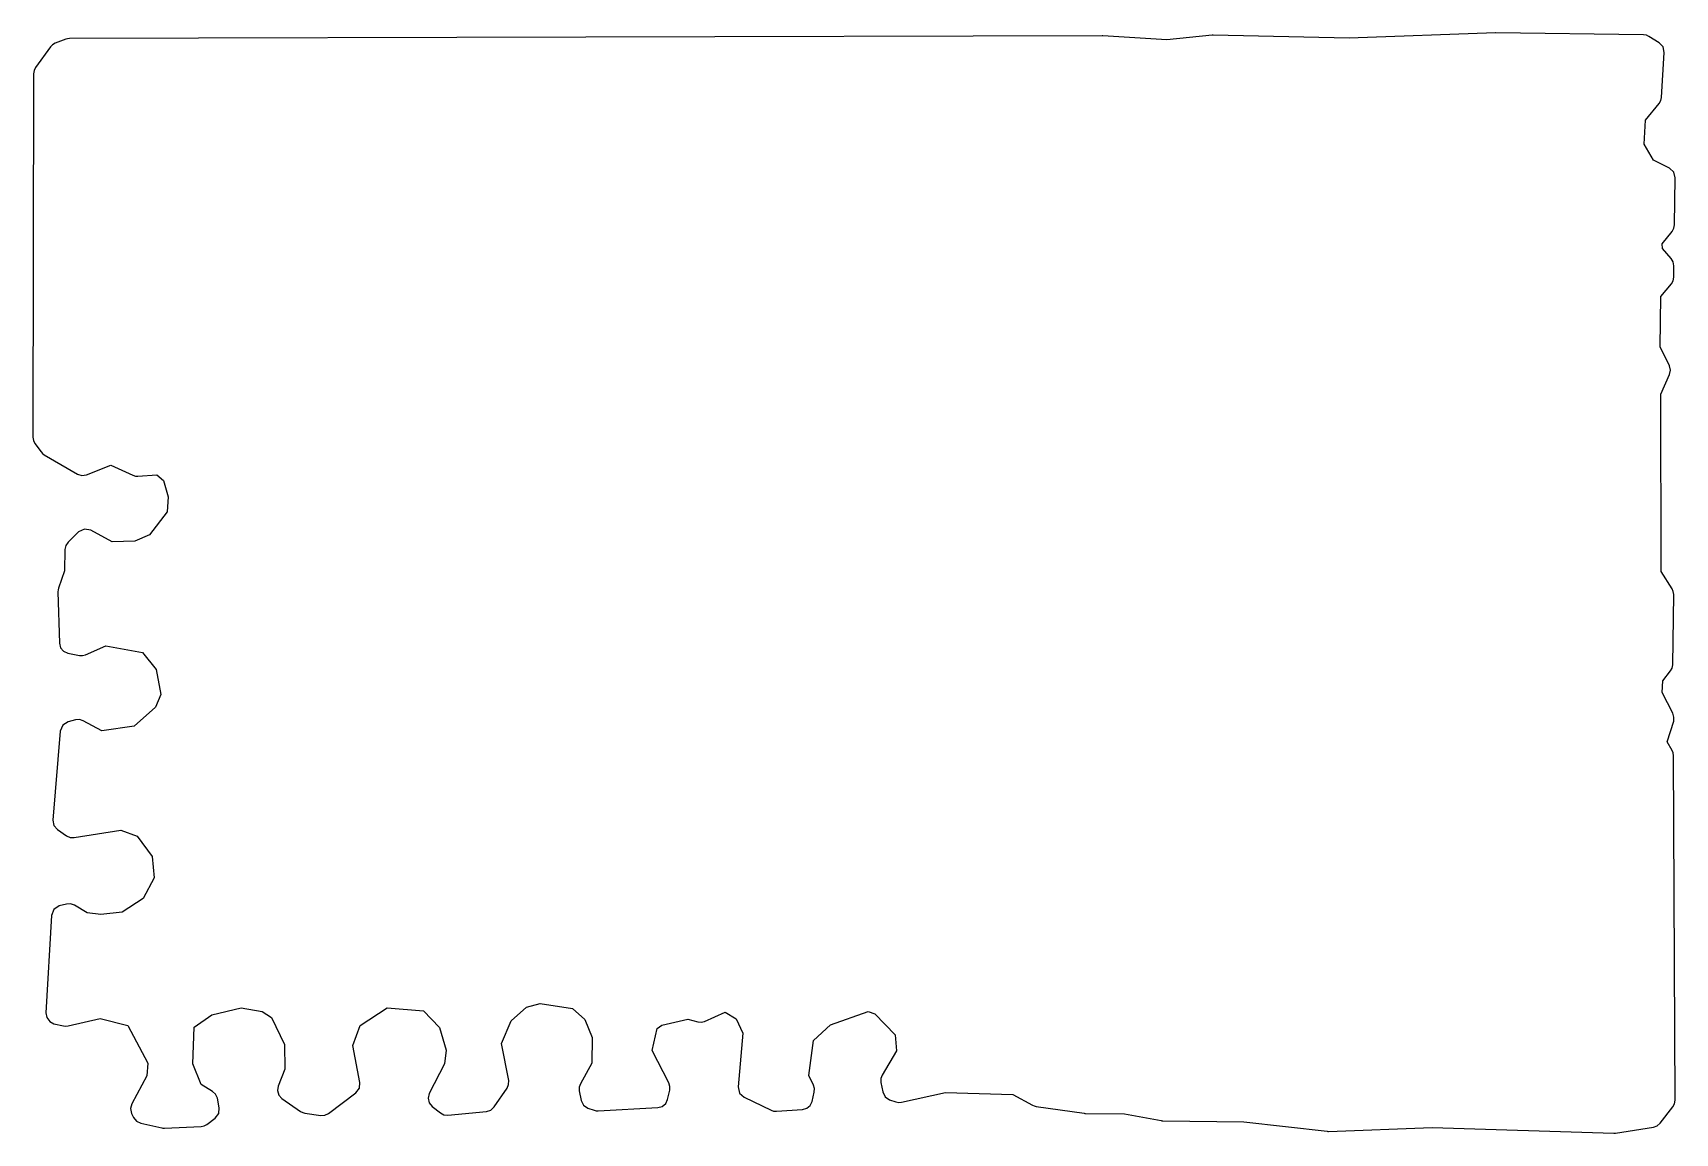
# Model space of a CAD drawing. Header units: millimetres. Extents: x 0 to 157, y 0 to 105.
import ezdxf

# ---------------------------------------------------------------- set-up
doc = ezdxf.new("R2010")
doc.units = ezdxf.units.MM
doc.layers.add('POCKET', color=7, linetype='Continuous')

msp = doc.modelspace()

# ---------------------------------------------------------------- linework, layer by layer
at = {"layer": 'POCKET'}
for p, q in [((1.69, 103.72), (0.26, 101.74)), ((1.89, 103.92), (1.69, 103.72)), ((2.14, 104.07), (1.89, 103.92)), ((3.15, 104.45), (2.14, 104.07)), ((3.32, 104.5), (3.15, 104.45)), ((3.5, 104.52), (3.32, 104.5)), ((102.12, 104.78), (3.5, 104.52)), ((102.15, 104.77), (102.12, 104.78)), ((102.18, 104.77), (102.15, 104.77)), ((108.29, 104.39), (102.18, 104.77)), ((112.62, 104.83), (108.29, 104.39)), ((112.68, 104.83), (112.62, 104.83)), ((112.74, 104.83), (112.68, 104.83)), ((125.71, 104.55), (112.74, 104.83)), ((139.69, 105.06), (125.71, 104.55)), ((139.71, 105.06), (139.69, 105.06)), ((139.74, 105.06), (139.71, 105.06)), ((153.84, 104.87), (139.74, 105.06)), ((154.1, 104.83), (153.84, 104.87)), ((154.35, 104.72), (154.1, 104.83)), ((155.34, 104.11), (154.35, 104.72)), ((155.7, 103.72), (155.34, 104.11)), ((155.81, 103.2), (155.7, 103.72)), ((155.56, 98.9), (155.81, 103.2)), ((0.07, 101.15), (0, 66.45)), ((0.12, 101.46), (0.07, 101.15)), ((0.26, 101.74), (0.12, 101.46)), ((155.49, 98.6), (155.56, 98.9)), ((154.01, 96.71), (155.33, 98.33)), ((155.33, 98.33), (155.49, 98.6)), ((153.9, 94.43), (154.01, 96.71)), ((154.78, 92.92), (153.9, 94.43)), ((156.31, 92.13), (154.78, 92.92)), ((156.71, 91.76), (156.31, 92.13)), ((156.85, 91.23), (156.71, 91.76)), ((156.79, 86.73), (156.85, 91.23)), ((156.56, 86.11), (156.73, 86.4)), ((156.73, 86.4), (156.79, 86.73)), ((155.6, 84.93), (156.56, 86.11)), ((155.63, 84.47), (155.6, 84.93)), ((156.48, 83.51), (155.63, 84.47)), ((156.67, 83.19), (156.48, 83.51)), ((156.74, 82.83), (156.67, 83.19)), ((156.66, 81.4), (156.72, 81.73)), ((156.72, 81.73), (156.74, 82.83)), ((155.5, 79.9), (156.49, 81.11)), ((156.49, 81.11), (156.66, 81.4)), ((155.43, 75.08), (155.5, 79.9)), ((156.3, 73.28), (155.43, 75.08)), ((155.47, 70.55), (156.32, 72.44)), ((156.4, 72.86), (156.3, 73.28)), ((156.32, 72.44), (156.4, 72.86)), ((155.53, 53.64), (155.47, 70.55)), ((0, 66.45), (0.05, 66.14)), ((0.05, 66.14), (0.19, 65.86)), ((0.19, 65.86), (0.78, 65.05)), ((0.78, 65.05), (0.92, 64.9)), ((0.92, 64.9), (1.09, 64.78)), ((1.09, 64.78), (4.26, 62.93)), ((4.26, 62.93), (4.69, 62.8)), ((4.69, 62.8), (5.13, 62.87)), ((5.13, 62.87), (7.45, 63.77)), ((7.45, 63.77), (9.55, 62.82)), ((9.55, 62.82), (9.79, 62.74)), ((9.79, 62.74), (10.04, 62.73)), ((10.04, 62.73), (11.83, 62.87)), ((11.83, 62.87), (12.47, 62.32)), ((12.47, 62.32), (12.92, 60.77)), ((12.92, 60.77), (12.82, 59.34)), ((12.82, 59.34), (11.13, 57.12)), ((4.37, 57.41), (3.36, 56.42)), ((4.93, 57.68), (4.37, 57.41)), ((5.54, 57.57), (4.93, 57.68)), ((7.59, 56.47), (5.54, 57.57)), ((9.74, 56.52), (7.59, 56.47)), ((11.13, 57.12), (9.74, 56.52)), ((3.05, 55.72), (3.03, 53.68)), ((3.14, 56.1), (3.05, 55.72)), ((3.36, 56.42), (3.14, 56.1)), ((3.03, 53.68), (2.46, 52.04)), ((156.56, 51.96), (155.53, 53.64)), ((2.41, 51.87), (2.4, 51.69)), ((2.46, 52.04), (2.41, 51.87)), ((156.67, 51.71), (156.56, 51.96)), ((2.4, 51.69), (2.53, 46.79)), ((156.62, 44.73), (156.71, 51.43)), ((156.71, 51.43), (156.67, 51.71)), ((2.53, 46.79), (2.64, 46.35)), ((2.64, 46.35), (2.93, 46.01)), ((2.93, 46.01), (3.34, 45.83)), ((3.34, 45.83), (4.44, 45.62)), ((4.44, 45.62), (4.74, 45.6)), ((4.74, 45.6), (5.03, 45.68)), ((5.03, 45.68), (6.97, 46.53)), ((6.97, 46.53), (10.48, 45.89)), ((10.48, 45.89), (11.77, 44.26)), ((11.77, 44.26), (12.23, 41.89)), ((155.68, 43.18), (156.41, 44.13)), ((156.41, 44.13), (156.56, 44.41)), ((156.56, 44.41), (156.62, 44.73)), ((155.6, 42.07), (155.68, 43.18)), ((12.23, 41.89), (11.71, 40.69)), ((156.63, 40.11), (155.6, 42.07)), ((3.36, 39.28), (2.85, 38.95)), ((4.06, 39.47), (3.36, 39.28)), ((4.44, 39.49), (4.06, 39.47)), ((4.8, 39.38), (4.44, 39.49)), ((6.59, 38.41), (4.8, 39.38)), ((11.71, 40.69), (9.67, 38.87)), ((156.1, 37.37), (156.71, 39.35)), ((156.74, 39.73), (156.63, 40.11)), ((156.71, 39.35), (156.74, 39.73)), ((2.62, 38.39), (1.9, 29.9)), ((2.85, 38.95), (2.62, 38.39)), ((9.67, 38.87), (6.59, 38.41)), ((156.57, 36.53), (156.1, 37.37)), ((156.67, 36.3), (156.57, 36.53)), ((156.7, 36.04), (156.67, 36.3)), ((156.85, 3.14), (156.7, 36.04)), ((1.9, 29.9), (2, 29.39)), ((2, 29.39), (2.34, 29)), ((2.34, 29), (3.23, 28.38)), ((3.23, 28.38), (3.57, 28.23)), ((3.95, 28.22), (8.41, 28.92)), ((8.41, 28.92), (9.97, 28.37)), ((9.97, 28.37), (11.39, 26.42)), ((3.57, 28.23), (3.95, 28.22)), ((11.39, 26.42), (11.6, 24.39)), ((11.6, 24.39), (10.53, 22.4)), ((10.53, 22.4), (8.52, 21.11)), ((1.78, 20.78), (1.25, 11.48)), ((2, 21.35), (1.78, 20.78)), ((2.52, 21.69), (2, 21.35)), ((3.22, 21.88), (2.52, 21.69)), ((3.61, 21.9), (3.22, 21.88)), ((3.99, 21.77), (3.61, 21.9)), ((5.2, 21.05), (3.99, 21.77)), ((6.48, 20.88), (5.2, 21.05)), ((8.52, 21.11), (6.48, 20.88)), ((1.25, 11.48), (1.33, 11.03)), ((1.33, 11.03), (1.61, 10.66)), ((15.42, 10.13), (17.08, 11.3)), ((17.08, 11.3), (19.9, 11.97)), ((19.9, 11.97), (21.9, 11.6)), ((21.9, 11.6), (22.78, 11.04)), ((22.78, 11.04), (24.02, 8.48)), ((31.27, 10.29), (33.84, 11.97)), ((33.84, 11.97), (37.31, 11.68)), ((37.31, 11.68), (38.85, 10.1)), ((45.68, 10.74), (47.16, 12.02)), ((47.16, 12.02), (48.44, 12.38)), ((48.44, 12.38), (51.53, 11.91)), ((51.53, 11.91), (52.72, 10.84)), ((64.16, 10.67), (66.11, 11.54)), ((66.11, 11.54), (67.18, 10.92)), ((76.18, 10.35), (79.78, 11.61)), ((79.78, 11.61), (80.42, 11.39)), ((80.42, 11.39), (82.37, 9.38)), ((1.61, 10.66), (2.02, 10.45)), ((2.02, 10.45), (2.92, 10.24)), ((2.92, 10.24), (3.14, 10.21)), ((3.14, 10.21), (3.37, 10.24)), ((3.37, 10.24), (6.44, 10.94)), ((6.44, 10.94), (9.07, 10.27)), ((9.07, 10.27), (10.97, 6.68)), ((15.29, 6.63), (15.42, 10.13)), ((30.55, 8.37), (31.27, 10.29)), ((38.85, 10.1), (39.49, 7.93)), ((44.76, 8.55), (45.68, 10.74)), ((52.72, 10.84), (53.42, 9.12)), ((59.16, 7.9), (59.64, 9.98)), ((59.64, 9.98), (60.08, 10.32)), ((60.08, 10.32), (62.54, 10.88)), ((62.54, 10.88), (63.5, 10.62)), ((63.5, 10.62), (63.84, 10.59)), ((63.84, 10.59), (64.16, 10.67)), ((67.18, 10.92), (67.81, 9.54)), ((67.81, 9.54), (67.36, 4.41)), ((74.57, 8.86), (76.18, 10.35)), ((24.02, 8.48), (24.07, 6.1)), ((31.24, 4.84), (30.55, 8.37)), ((39.49, 7.93), (39.32, 6.61)), ((45.45, 5.04), (44.76, 8.55)), ((53.42, 9.12), (53.39, 6.68)), ((60.75, 4.8), (59.16, 7.9)), ((74.11, 5.52), (74.57, 8.86)), ((82.48, 7.86), (81.11, 5.55)), ((82.37, 9.38), (82.48, 7.86)), ((10.97, 6.68), (10.88, 5.48)), ((16.06, 4.63), (15.29, 6.63)), ((39.32, 6.61), (37.86, 3.79)), ((53.39, 6.68), (52.29, 4.72)), ((10.88, 5.48), (9.45, 2.79)), ((24.07, 6.1), (23.43, 4.5)), ((31.19, 4.29), (31.24, 4.84)), ((45.44, 4.65), (45.45, 5.04)), ((52.29, 4.72), (52.17, 4.39)), ((60.85, 4.46), (60.75, 4.8)), ((74.56, 4.59), (74.11, 5.52)), ((81.11, 5.55), (80.98, 5.21)), ((80.98, 5.21), (80.99, 4.84)), ((80.99, 4.84), (81.18, 3.93)), ((17.15, 3.99), (16.06, 4.63)), ((17.45, 3.71), (17.15, 3.99)), ((17.62, 3.33), (17.45, 3.71)), ((17.81, 2.43), (17.62, 3.33)), ((23.43, 4.5), (23.36, 4.06)), ((23.36, 4.06), (23.48, 3.63)), ((23.48, 3.63), (23.79, 3.3)), ((23.79, 3.3), (25.57, 2.08)), ((28.23, 1.88), (30.86, 3.84)), ((30.86, 3.84), (31.19, 4.29)), ((37.86, 3.79), (37.74, 3.34)), ((37.74, 3.34), (37.84, 2.89)), ((44.07, 2.5), (45.29, 4.29)), ((45.29, 4.29), (45.44, 4.65)), ((52.17, 4.39), (52.18, 4.03)), ((52.18, 4.03), (52.37, 3.13)), ((60.44, 2.83), (60.62, 3.21)), ((60.62, 3.21), (60.83, 4.11)), ((60.83, 4.11), (60.85, 4.46)), ((67.36, 4.41), (67.49, 3.83)), ((67.49, 3.83), (67.93, 3.42)), ((67.93, 3.42), (70.51, 2.19)), ((74.42, 3.03), (74.63, 3.92)), ((74.65, 4.26), (74.56, 4.59)), ((74.63, 3.92), (74.65, 4.26)), ((81.18, 3.93), (81.41, 3.48)), ((81.41, 3.48), (81.83, 3.19)), ((81.83, 3.19), (82.43, 2.99)), ((82.97, 2.95), (87.16, 3.87)), ((87.16, 3.87), (93.6, 3.69)), ((93.6, 3.69), (95.48, 2.67)), ((156.8, 2.81), (156.85, 3.14)), ((9.45, 2.79), (9.33, 2.34)), ((9.33, 2.34), (9.43, 1.88)), ((9.43, 1.88), (9.62, 1.48)), ((17.42, 1.42), (17.76, 1.87)), ((17.76, 1.87), (17.81, 2.43)), ((25.57, 2.08), (25.77, 1.97)), ((25.77, 1.97), (25.99, 1.91)), ((25.99, 1.91), (27.49, 1.69)), ((27.49, 1.69), (27.88, 1.71)), ((27.88, 1.71), (28.23, 1.88)), ((37.84, 2.89), (38.13, 2.54)), ((38.13, 2.54), (38.92, 1.93)), ((38.92, 1.93), (39.26, 1.76)), ((39.26, 1.76), (39.63, 1.72)), ((39.63, 1.72), (43.33, 2.07)), ((43.33, 2.07), (43.75, 2.21)), ((43.75, 2.21), (44.07, 2.5)), ((52.37, 3.13), (52.59, 2.67)), ((52.59, 2.67), (53.02, 2.39)), ((53.02, 2.39), (53.61, 2.18)), ((53.61, 2.18), (53.8, 2.13)), ((53.8, 2.13), (54, 2.12)), ((54, 2.12), (59.7, 2.45)), ((59.7, 2.45), (60.11, 2.56)), ((60.11, 2.56), (60.44, 2.83)), ((70.51, 2.19), (70.75, 2.11)), ((70.75, 2.11), (71.01, 2.09)), ((71.01, 2.09), (73.51, 2.26)), ((73.51, 2.26), (73.92, 2.37)), ((73.92, 2.37), (74.24, 2.65)), ((74.24, 2.65), (74.42, 3.03)), ((82.43, 2.99), (82.7, 2.93)), ((82.7, 2.93), (82.97, 2.95)), ((95.48, 2.67), (95.64, 2.6)), ((95.64, 2.6), (95.81, 2.56)), ((95.81, 2.56), (100.4, 1.9)), ((100.4, 1.9), (100.47, 1.89)), ((100.47, 1.89), (100.53, 1.89)), ((100.53, 1.89), (104.25, 1.84)), ((104.25, 1.84), (107.76, 1.2)), ((155.42, 0.94), (156.64, 2.52)), ((156.64, 2.52), (156.8, 2.81)), ((9.62, 1.48), (9.9, 1.13)), ((9.9, 1.13), (10.31, 0.94)), ((10.31, 0.94), (12.31, 0.51)), ((12.31, 0.51), (12.43, 0.49)), ((12.43, 0.49), (12.56, 0.49)), ((12.56, 0.49), (16.06, 0.64)), ((16.06, 0.64), (16.35, 0.69)), ((16.35, 0.69), (16.61, 0.83)), ((16.61, 0.83), (17.42, 1.42)), ((107.76, 1.2), (107.84, 1.19)), ((107.84, 1.19), (107.92, 1.19)), ((107.92, 1.19), (115.67, 1.08)), ((115.67, 1.08), (123.61, 0.18)), ((123.61, 0.18), (123.68, 0.17)), ((123.68, 0.17), (123.76, 0.17)), ((123.76, 0.17), (133.63, 0.54)), ((133.63, 0.54), (150.99, 0)), ((150.99, 0), (151.08, 0)), ((151.08, 0), (151.17, 0.01)), ((151.17, 0.01), (154.78, 0.56)), ((154.78, 0.56), (155.14, 0.69)), ((155.14, 0.69), (155.42, 0.94))]:
    msp.add_line(p, q, dxfattribs=at)

doc.saveas('drawing.dxf')
